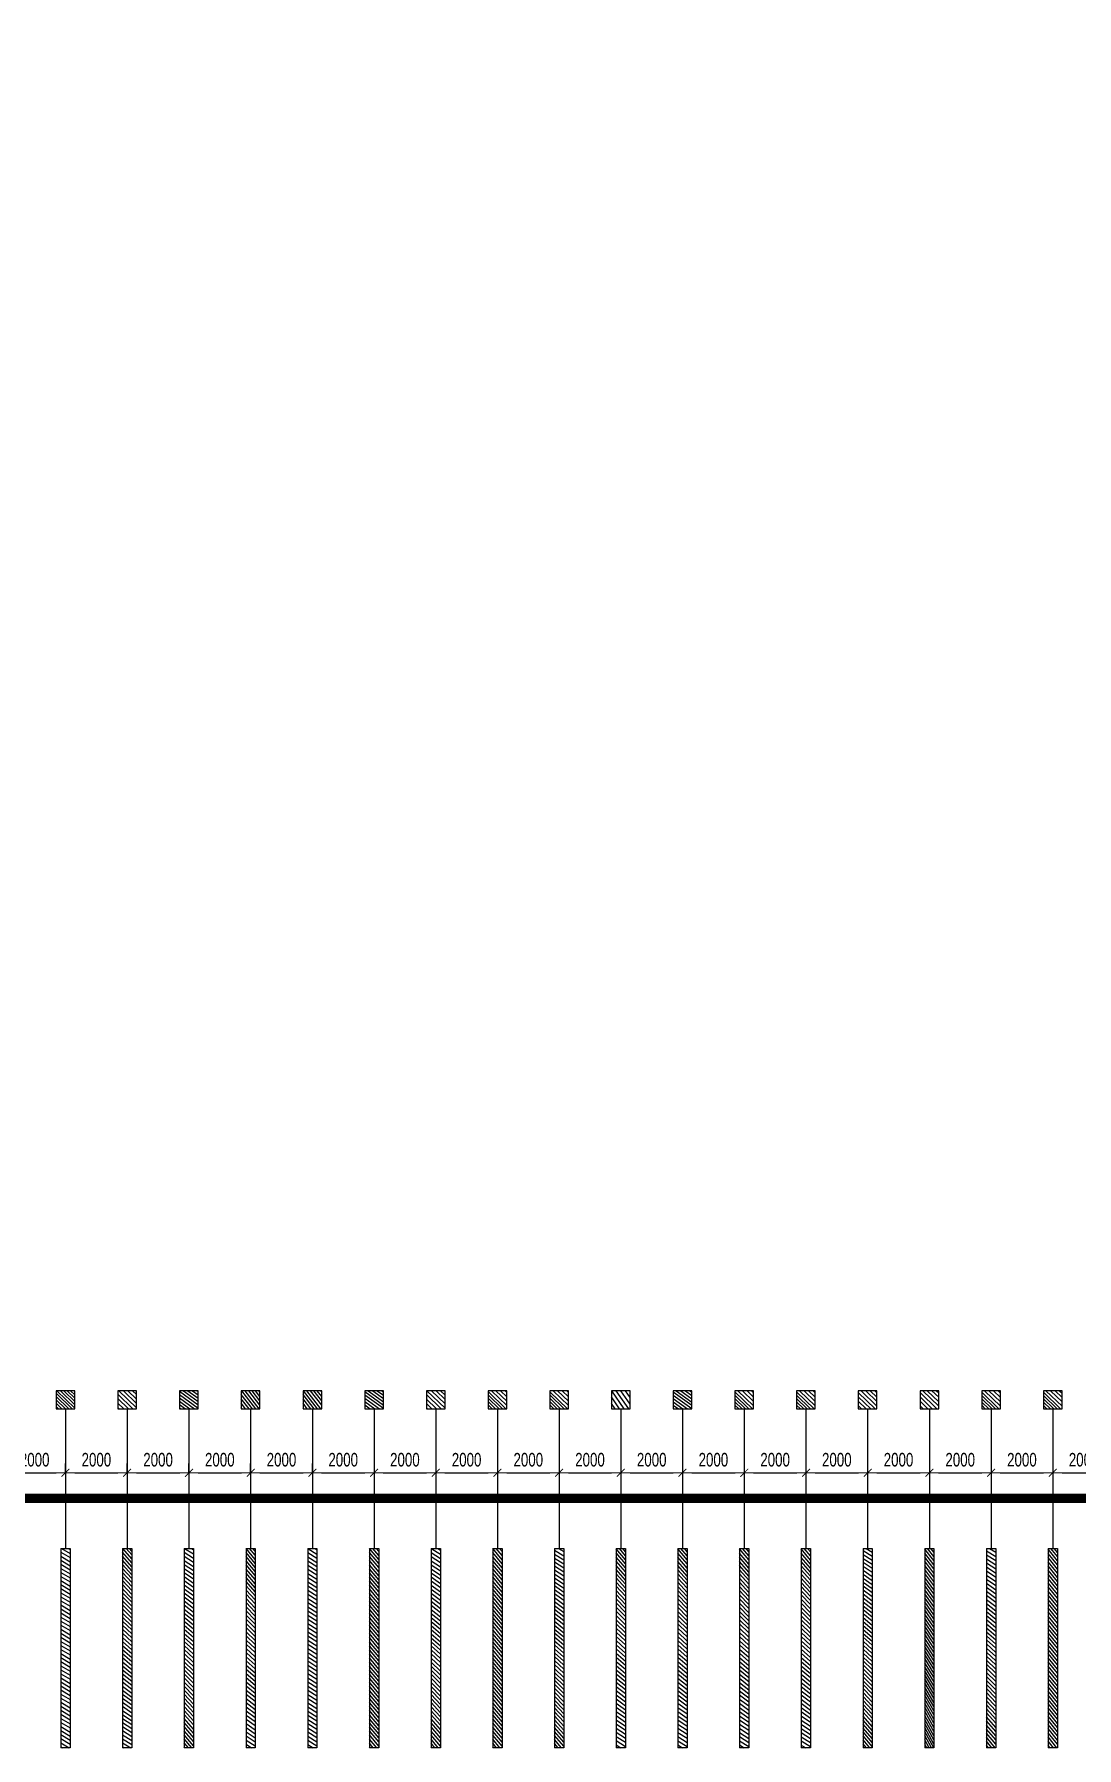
# Model space of a CAD drawing. Header units: millimetres. Extents: x -10588 to 227988, y -10588 to 100488.
# Drawn here: x 142887 to 176677, y -10588 to 44950 of the extents above; entities that cross this region are included whole.
import ezdxf

# ---------------------------------------------------------------- set-up
doc = ezdxf.new("R2010")
doc.units = ezdxf.units.MM
doc.linetypes.add('X-SITE$0$ACAD_ISO05W100', pattern=[33, 24, -3, 0, -3, 0, -3])
doc.layers.get('0').update_dxf_attribs({"lineweight": 20})
doc.layers.get('Defpoints').update_dxf_attribs({"color": 151, "lineweight": 9})
for name, color, linetype, lineweight in [('@@hatch - giaothong', 253, 'Continuous', 9), ('Landscape$0$A-HATCH', 252, 'Continuous', 18), ('NDC_S_DIM', 1, 'Continuous', 15)]:
    doc.layers.add(name, color=color, linetype=linetype, lineweight=lineweight)
doc.layers.add('A-SYM', color=7, linetype='Continuous')
doc.layers.add('X-SITE$0$A-SITE', color=2, linetype='X-SITE$0$ACAD_ISO05W100')
doc.styles.add('NDC_DIM', font='', dxfattribs={"width": 0.75})
doc.styles.get('NDC_DIM').set_extended_font_data('Dotum')
doc.dimstyles.new('NDC_dim_200', dxfattribs={"dimscale": 200, "dimtxt": 2.2, "dimasz": 1.5, "dimexe": 1.5, "dimexo": 2.5, "dimgap": 1, "dimtad": 1, "dimdec": 0, "dimzin": 0, "dimdsep": 46, "dimtxsty": 'NDC_DIM', "dimblk": 'DIMMARK', "dimcen": 0.09, "dimdle": 1.2, "dimclrd": 1, "dimclre": 1, "dimclrt": 3, "dimadec": 0, "dimazin": 0, "dimtfac": 1, "dimtdec": 0, "dimtix": 1, "dimtofl": 0, "dimtmove": 0, "dimatfit": 3, "dimfxl": 6, "dimfxlon": 1, "dimtolj": 1, "dimtzin": 0, "dimarcsym": 0})

# ---------------------------------------------------------------- blocks, each defined once
blk = doc.blocks.new('X-SITE')
at = {"layer": 'X-SITE$0$A-SITE', "const_width": 300}
blk.add_lwpolyline([(263891.6972274575, 94374.2868733796), (233890.9167651925, 124374.1597342881), (41048.81672237301, 124371.2061076554), (41031.4772981205, 26050.13213352286), (263893.9970330987, 26073.53728202902)], close=True, dxfattribs=at)
blk = doc.blocks.new('Neo_Samwoo')
at = {"layer": '@@hatch - giaothong', "lineweight": -3, "transparency": 33554559}
h = blk.add_hatch(dxfattribs=at)
h.set_pattern_fill('ANSI31', color=3, scale=750.0000000000002, angle=90.00000000000001)
h.set_pattern_definition([(135, (1742590341.413357, -434066229.3020579), (-66.29126073623884, -66.29126073623887), [])])
h.paths.add_polyline_path([(-302.44442273397, 0), (-302.44442273397, -584.009388985578), (302.44442273397, -584.009388985578), (302.44442273397, 0)])
h.paths.add_polyline_path([(150.0000001396984, 10987.54396887041), (-150.0000001396984, 10987.54396887041), (-150.0000001396984, 4527.282461116556), (150.0000001396984, 4527.282461116556)])
at = {"layer": 'Landscape$0$A-HATCH', "color": 1, "lineweight": -3}
for p, q in [((-150.0000001396984, 4527.282461116556), (-150.0000001396984, 10987.54396887041)), ((-150.0000001396984, 10987.54396887041), (150.0000001396984, 10987.54396887041)), ((150.0000001396984, 4527.282461116556), (150.0000001396984, 10987.54396887041)), ((150.0000001396984, 4527.282461116556), (-150.0000001396984, 4527.282461116556)), ((0, 0), (3.492459654808044e-07, 4527.282461116556)), ((302.44442273397, 0), (-302.44442273397, 0)), ((-302.44442273397, 0), (-302.44442273397, -584.009388985578)), ((302.44442273397, -584.009388985578), (302.44442273397, 0)), ((-302.44442273397, -584.009388985578), (302.44442273397, -584.009388985578))]:
    blk.add_line(p, q, dxfattribs=at)
blk = doc.blocks.new('DIMMARK')
at = {"layer": 'NDC_S_DIM', "color": 1}
blk.add_line((-1.5, 0), (1, 0), dxfattribs=at)
at = {"layer": 'NDC_S_DIM', "color": 2, "const_width": 0.1}
blk.add_lwpolyline([(-0.4242640687119285, -0.4242640687119285), (0.4242640687119285, 0.4242640687119285)], dxfattribs=at)
blk = doc.blocks.new('*D2588')
at = {"layer": 'Defpoints', "color": 0, "transparency": 16777216}
for p in [(141899.9999998134, -2061.176341099752), (143899.9999998134, -1674.894947533816), (143899.9999998134, -2061.176341254031)]:
    blk.add_point(p, dxfattribs=at)
at = {"layer": 'NDC_S_DIM', "color": 1, "lineweight": -2, "transparency": 16777216}
for p, q in [((141899.9999998134, -1674.894947533816), (141899.9999998134, -1374.894947533816)), ((143899.9999998134, -1674.894947533816), (143899.9999998134, -1374.894947533816)), ((142199.9999998134, -1674.894947533816), (143599.9999998134, -1674.894947533816))]:
    blk.add_line(p, q, dxfattribs=at)
at = {"layer": 'NDC_S_DIM', "color": 1, "lineweight": -2, "transparency": 16777216, "xscale": 300, "yscale": 300, "zscale": 300, "rotation": 180}
blk.add_blockref('DIMMARK', (141899.9999998134, -1674.894947533816), dxfattribs=at)
at = {"layer": 'NDC_S_DIM', "color": 1, "lineweight": -2, "transparency": 16777216, "xscale": 300, "yscale": 300, "zscale": 300}
blk.add_blockref('DIMMARK', (143899.9999998134, -1674.894947533816), dxfattribs=at)
at = {"layer": 'NDC_S_DIM', "color": 3, "transparency": 16777216, "insert": (142899.9999998134, -1254.894947533816), "char_height": 440.0000000000001, "attachment_point": 5, "style": 'NDC_DIM'}
blk.add_mtext('\\A1;2000', dxfattribs=at)
blk = doc.blocks.new('*D2589')
at = {"layer": 'Defpoints', "color": 0, "transparency": 16777216}
for p in [(143899.9999998134, -2061.176341254031), (145899.9999998132, -1674.894947533816), (145899.9999998132, -2061.17634140834)]:
    blk.add_point(p, dxfattribs=at)
at = {"layer": 'NDC_S_DIM', "color": 1, "lineweight": -2, "transparency": 16777216}
for p, q in [((143899.9999998134, -1674.894947533816), (143899.9999998134, -1374.894947533816)), ((145899.9999998132, -1674.894947533816), (145899.9999998132, -1374.894947533816)), ((144199.9999998134, -1674.894947533816), (145599.9999998132, -1674.894947533816))]:
    blk.add_line(p, q, dxfattribs=at)
at = {"layer": 'NDC_S_DIM', "color": 1, "lineweight": -2, "transparency": 16777216, "xscale": 300, "yscale": 300, "zscale": 300, "rotation": 180}
blk.add_blockref('DIMMARK', (143899.9999998134, -1674.894947533816), dxfattribs=at)
at = {"layer": 'NDC_S_DIM', "color": 1, "lineweight": -2, "transparency": 16777216, "xscale": 300, "yscale": 300, "zscale": 300}
blk.add_blockref('DIMMARK', (145899.9999998132, -1674.894947533816), dxfattribs=at)
at = {"layer": 'NDC_S_DIM', "color": 3, "transparency": 16777216, "insert": (144899.9999998133, -1254.894947533816), "char_height": 440.0000000000001, "attachment_point": 5, "style": 'NDC_DIM'}
blk.add_mtext('\\A1;2000', dxfattribs=at)
blk = doc.blocks.new('*D2590')
at = {"layer": 'Defpoints', "color": 0, "transparency": 16777216}
for p in [(145899.9999998132, -2061.17634140834), (147899.9999998134, -1674.894947533816), (147899.9999998134, -2061.17634156259)]:
    blk.add_point(p, dxfattribs=at)
at = {"layer": 'NDC_S_DIM', "color": 1, "lineweight": -2, "transparency": 16777216}
for p, q in [((145899.9999998132, -1674.894947533816), (145899.9999998132, -1374.894947533816)), ((147899.9999998134, -1674.894947533816), (147899.9999998134, -1374.894947533816)), ((146199.9999998132, -1674.894947533816), (147599.9999998134, -1674.894947533816))]:
    blk.add_line(p, q, dxfattribs=at)
at = {"layer": 'NDC_S_DIM', "color": 1, "lineweight": -2, "transparency": 16777216, "xscale": 300, "yscale": 300, "zscale": 300, "rotation": 180}
blk.add_blockref('DIMMARK', (145899.9999998132, -1674.894947533816), dxfattribs=at)
at = {"layer": 'NDC_S_DIM', "color": 1, "lineweight": -2, "transparency": 16777216, "xscale": 300, "yscale": 300, "zscale": 300}
blk.add_blockref('DIMMARK', (147899.9999998134, -1674.894947533816), dxfattribs=at)
at = {"layer": 'NDC_S_DIM', "color": 3, "transparency": 16777216, "insert": (146899.9999998133, -1254.894947533816), "char_height": 440.0000000000001, "attachment_point": 5, "style": 'NDC_DIM'}
blk.add_mtext('\\A1;2000', dxfattribs=at)
blk = doc.blocks.new('*D2591')
at = {"layer": 'Defpoints', "color": 0, "transparency": 16777216}
for p in [(147899.9999998134, -2061.17634156259), (149899.9999998133, -1674.894947533816), (149899.9999998133, -2061.176341716899)]:
    blk.add_point(p, dxfattribs=at)
at = {"layer": 'NDC_S_DIM', "color": 1, "lineweight": -2, "transparency": 16777216}
for p, q in [((147899.9999998134, -1674.894947533816), (147899.9999998134, -1374.894947533816)), ((149899.9999998133, -1674.894947533816), (149899.9999998133, -1374.894947533816)), ((148199.9999998134, -1674.894947533816), (149599.9999998133, -1674.894947533816))]:
    blk.add_line(p, q, dxfattribs=at)
at = {"layer": 'NDC_S_DIM', "color": 1, "lineweight": -2, "transparency": 16777216, "xscale": 300, "yscale": 300, "zscale": 300, "rotation": 180}
blk.add_blockref('DIMMARK', (147899.9999998134, -1674.894947533816), dxfattribs=at)
at = {"layer": 'NDC_S_DIM', "color": 1, "lineweight": -2, "transparency": 16777216, "xscale": 300, "yscale": 300, "zscale": 300}
blk.add_blockref('DIMMARK', (149899.9999998133, -1674.894947533816), dxfattribs=at)
at = {"layer": 'NDC_S_DIM', "color": 3, "transparency": 16777216, "insert": (148899.9999998133, -1254.894947533816), "char_height": 440.0000000000001, "attachment_point": 5, "style": 'NDC_DIM'}
blk.add_mtext('\\A1;2000', dxfattribs=at)
blk = doc.blocks.new('*D2592')
at = {"layer": 'Defpoints', "color": 0, "transparency": 16777216}
for p in [(149899.9999998133, -2061.176341716899), (151899.9999998133, -1674.894947533816), (151899.9999998133, -2061.176341871178)]:
    blk.add_point(p, dxfattribs=at)
at = {"layer": 'NDC_S_DIM', "color": 1, "lineweight": -2, "transparency": 16777216}
for p, q in [((149899.9999998133, -1674.894947533816), (149899.9999998133, -1374.894947533816)), ((151899.9999998133, -1674.894947533816), (151899.9999998133, -1374.894947533816)), ((150199.9999998133, -1674.894947533816), (151599.9999998133, -1674.894947533816))]:
    blk.add_line(p, q, dxfattribs=at)
at = {"layer": 'NDC_S_DIM', "color": 1, "lineweight": -2, "transparency": 16777216, "xscale": 300, "yscale": 300, "zscale": 300, "rotation": 180}
blk.add_blockref('DIMMARK', (149899.9999998133, -1674.894947533816), dxfattribs=at)
at = {"layer": 'NDC_S_DIM', "color": 1, "lineweight": -2, "transparency": 16777216, "xscale": 300, "yscale": 300, "zscale": 300}
blk.add_blockref('DIMMARK', (151899.9999998133, -1674.894947533816), dxfattribs=at)
at = {"layer": 'NDC_S_DIM', "color": 3, "transparency": 16777216, "insert": (150899.9999998133, -1254.894947533816), "char_height": 440.0000000000001, "attachment_point": 5, "style": 'NDC_DIM'}
blk.add_mtext('\\A1;2000', dxfattribs=at)
blk = doc.blocks.new('*U3047')
at = {"layer": 'A-SYM', "rotation": 180}
blk.add_blockref('Neo_Samwoo', (0, 5201.767289942414), dxfattribs=at)
blk = doc.blocks.new('*U3048')
at = {"layer": 'NDC_S_DIM', "color": 0, "linetype": 'ByBlock', "lineweight": -2, "transparency": 16777216}
for p in [(0, 0), (2000, 0), (4000, 0), (6000, 0), (8000, 0), (10000, 0), (12000, 0), (14000, 0), (16000, 0), (18000, 0), (20000, 0), (22000, 0), (24000, 0), (26000, 0), (28000, 0), (30000, 0), (32000, 0), (34000, 0), (36000, 0), (38000, 0), (40000, 0), (42000, 0), (44000, 0), (46000, 0), (48000, 0), (50000, 0), (52000, 0), (54000, 0), (56000, 0), (58000, 0), (60000, 0), (62000, 0), (64000, 0)]:
    blk.add_blockref('*U3047', p, dxfattribs=at)
blk = doc.blocks.new('*D3049')
at = {"layer": 'Defpoints', "color": 0, "transparency": 16777216}
for p in [(151899.99999989, -1066.256106066168), (153899.99999989, -1066.256106220453), (153899.99999989, -1674.894947533816)]:
    blk.add_point(p, dxfattribs=at)
at = {"layer": 'NDC_S_DIM', "color": 1, "lineweight": -2, "transparency": 16777216}
for p, q in [((151899.99999989, -1566.256106066168), (151899.99999989, -1974.894947533816)), ((153899.99999989, -1566.256106220453), (153899.99999989, -1974.894947533816)), ((152199.99999989, -1674.894947533816), (153599.99999989, -1674.894947533816))]:
    blk.add_line(p, q, dxfattribs=at)
at = {"layer": 'NDC_S_DIM', "color": 1, "lineweight": -2, "transparency": 16777216, "xscale": 300, "yscale": 300, "zscale": 300, "rotation": 180}
blk.add_blockref('DIMMARK', (151899.99999989, -1674.894947533816), dxfattribs=at)
at = {"layer": 'NDC_S_DIM', "color": 1, "lineweight": -2, "transparency": 16777216, "xscale": 300, "yscale": 300, "zscale": 300}
blk.add_blockref('DIMMARK', (153899.99999989, -1674.894947533816), dxfattribs=at)
at = {"layer": 'NDC_S_DIM', "color": 3, "transparency": 16777216, "insert": (152899.99999989, -1254.894947533816), "char_height": 440.0000000000001, "attachment_point": 5, "style": 'NDC_DIM'}
blk.add_mtext('\\A1;2000', dxfattribs=at)
blk = doc.blocks.new('*D3050')
at = {"layer": 'Defpoints', "color": 0, "transparency": 16777216}
for p in [(153899.99999989, -1066.256106220453), (155899.9999999074, -839.7864899959822), (155899.9999999074, -1674.894947533816)]:
    blk.add_point(p, dxfattribs=at)
at = {"layer": 'NDC_S_DIM', "color": 1, "lineweight": -2, "transparency": 16777216}
for p, q in [((153899.99999989, -1566.256106220453), (153899.99999989, -1974.894947533816)), ((155899.9999999074, -1339.786489995982), (155899.9999999074, -1974.894947533816)), ((154199.99999989, -1674.894947533816), (155599.9999999074, -1674.894947533816))]:
    blk.add_line(p, q, dxfattribs=at)
at = {"layer": 'NDC_S_DIM', "color": 1, "lineweight": -2, "transparency": 16777216, "xscale": 300, "yscale": 300, "zscale": 300, "rotation": 180}
blk.add_blockref('DIMMARK', (153899.99999989, -1674.894947533816), dxfattribs=at)
at = {"layer": 'NDC_S_DIM', "color": 1, "lineweight": -2, "transparency": 16777216, "xscale": 300, "yscale": 300, "zscale": 300}
blk.add_blockref('DIMMARK', (155899.9999999074, -1674.894947533816), dxfattribs=at)
at = {"layer": 'NDC_S_DIM', "color": 3, "transparency": 16777216, "insert": (154899.9999998987, -1254.894947533816), "char_height": 440.0000000000001, "attachment_point": 5, "style": 'NDC_DIM'}
blk.add_mtext('\\A1;2000', dxfattribs=at)
blk = doc.blocks.new('*D3051')
at = {"layer": 'Defpoints', "color": 0, "transparency": 16777216}
for p in [(155899.9999999074, -839.7864899959822), (157899.9999999073, -839.7864901502617), (157899.9999999073, -1674.894947533816)]:
    blk.add_point(p, dxfattribs=at)
at = {"layer": 'NDC_S_DIM', "color": 1, "lineweight": -2, "transparency": 16777216}
for p, q in [((155899.9999999074, -1339.786489995982), (155899.9999999074, -1974.894947533816)), ((157899.9999999073, -1339.786490150262), (157899.9999999073, -1974.894947533816)), ((156199.9999999074, -1674.894947533816), (157599.9999999073, -1674.894947533816))]:
    blk.add_line(p, q, dxfattribs=at)
at = {"layer": 'NDC_S_DIM', "color": 1, "lineweight": -2, "transparency": 16777216, "xscale": 300, "yscale": 300, "zscale": 300, "rotation": 180}
blk.add_blockref('DIMMARK', (155899.9999999074, -1674.894947533816), dxfattribs=at)
at = {"layer": 'NDC_S_DIM', "color": 1, "lineweight": -2, "transparency": 16777216, "xscale": 300, "yscale": 300, "zscale": 300}
blk.add_blockref('DIMMARK', (157899.9999999073, -1674.894947533816), dxfattribs=at)
at = {"layer": 'NDC_S_DIM', "color": 3, "transparency": 16777216, "insert": (156899.9999999074, -1254.894947533816), "char_height": 440.0000000000001, "attachment_point": 5, "style": 'NDC_DIM'}
blk.add_mtext('\\A1;2000', dxfattribs=at)
blk = doc.blocks.new('*D3052')
at = {"layer": 'Defpoints', "color": 0, "transparency": 16777216}
for p in [(157899.9999999073, -839.7864901502617), (159899.9999999073, -839.7864903045411), (159899.9999999073, -1674.894947533816)]:
    blk.add_point(p, dxfattribs=at)
at = {"layer": 'NDC_S_DIM', "color": 1, "lineweight": -2, "transparency": 16777216}
for p, q in [((157899.9999999073, -1339.786490150262), (157899.9999999073, -1974.894947533816)), ((159899.9999999073, -1339.786490304541), (159899.9999999073, -1974.894947533816)), ((158199.9999999073, -1674.894947533816), (159599.9999999073, -1674.894947533816))]:
    blk.add_line(p, q, dxfattribs=at)
at = {"layer": 'NDC_S_DIM', "color": 1, "lineweight": -2, "transparency": 16777216, "xscale": 300, "yscale": 300, "zscale": 300, "rotation": 180}
blk.add_blockref('DIMMARK', (157899.9999999073, -1674.894947533816), dxfattribs=at)
at = {"layer": 'NDC_S_DIM', "color": 1, "lineweight": -2, "transparency": 16777216, "xscale": 300, "yscale": 300, "zscale": 300}
blk.add_blockref('DIMMARK', (159899.9999999073, -1674.894947533816), dxfattribs=at)
at = {"layer": 'NDC_S_DIM', "color": 3, "transparency": 16777216, "insert": (158899.9999999073, -1254.894947533816), "char_height": 440.0000000000001, "attachment_point": 5, "style": 'NDC_DIM'}
blk.add_mtext('\\A1;2000', dxfattribs=at)
blk = doc.blocks.new('*D3053')
at = {"layer": 'Defpoints', "color": 0, "transparency": 16777216}
for p in [(159899.9999999073, -839.7864903045411), (161899.9999999074, -839.7864904588372), (161899.9999999074, -1674.894947533816)]:
    blk.add_point(p, dxfattribs=at)
at = {"layer": 'NDC_S_DIM', "color": 1, "lineweight": -2, "transparency": 16777216}
for p, q in [((159899.9999999073, -1339.786490304541), (159899.9999999073, -1974.894947533816)), ((161899.9999999074, -1339.786490458837), (161899.9999999074, -1974.894947533816)), ((160199.9999999073, -1674.894947533816), (161599.9999999074, -1674.894947533816))]:
    blk.add_line(p, q, dxfattribs=at)
at = {"layer": 'NDC_S_DIM', "color": 1, "lineweight": -2, "transparency": 16777216, "xscale": 300, "yscale": 300, "zscale": 300, "rotation": 180}
blk.add_blockref('DIMMARK', (159899.9999999073, -1674.894947533816), dxfattribs=at)
at = {"layer": 'NDC_S_DIM', "color": 1, "lineweight": -2, "transparency": 16777216, "xscale": 300, "yscale": 300, "zscale": 300}
blk.add_blockref('DIMMARK', (161899.9999999074, -1674.894947533816), dxfattribs=at)
at = {"layer": 'NDC_S_DIM', "color": 3, "transparency": 16777216, "insert": (160899.9999999074, -1254.894947533816), "char_height": 440.0000000000001, "attachment_point": 5, "style": 'NDC_DIM'}
blk.add_mtext('\\A1;2000', dxfattribs=at)
blk = doc.blocks.new('*D3054')
at = {"layer": 'Defpoints', "color": 0, "transparency": 16777216}
for p in [(161899.9999999074, -839.7864904588372), (163899.9999999073, -839.786490613129), (163899.9999999073, -1674.894947533816)]:
    blk.add_point(p, dxfattribs=at)
at = {"layer": 'NDC_S_DIM', "color": 1, "lineweight": -2, "transparency": 16777216}
for p, q in [((161899.9999999074, -1339.786490458837), (161899.9999999074, -1974.894947533816)), ((163899.9999999073, -1339.786490613129), (163899.9999999073, -1974.894947533816)), ((162199.9999999074, -1674.894947533816), (163599.9999999073, -1674.894947533816))]:
    blk.add_line(p, q, dxfattribs=at)
at = {"layer": 'NDC_S_DIM', "color": 1, "lineweight": -2, "transparency": 16777216, "xscale": 300, "yscale": 300, "zscale": 300, "rotation": 180}
blk.add_blockref('DIMMARK', (161899.9999999074, -1674.894947533816), dxfattribs=at)
at = {"layer": 'NDC_S_DIM', "color": 1, "lineweight": -2, "transparency": 16777216, "xscale": 300, "yscale": 300, "zscale": 300}
blk.add_blockref('DIMMARK', (163899.9999999073, -1674.894947533816), dxfattribs=at)
at = {"layer": 'NDC_S_DIM', "color": 3, "transparency": 16777216, "insert": (162899.9999999074, -1254.894947533816), "char_height": 440.0000000000001, "attachment_point": 5, "style": 'NDC_DIM'}
blk.add_mtext('\\A1;2000', dxfattribs=at)
blk = doc.blocks.new('*D3055')
at = {"layer": 'Defpoints', "color": 0, "transparency": 16777216}
for p in [(163899.9999999073, -839.786490613129), (165899.9999999074, -839.7864907674073), (165899.9999999074, -1674.894947533816)]:
    blk.add_point(p, dxfattribs=at)
at = {"layer": 'NDC_S_DIM', "color": 1, "lineweight": -2, "transparency": 16777216}
for p, q in [((163899.9999999073, -1339.786490613129), (163899.9999999073, -1974.894947533816)), ((165899.9999999074, -1339.786490767407), (165899.9999999074, -1974.894947533816)), ((164199.9999999073, -1674.894947533816), (165599.9999999074, -1674.894947533816))]:
    blk.add_line(p, q, dxfattribs=at)
at = {"layer": 'NDC_S_DIM', "color": 1, "lineweight": -2, "transparency": 16777216, "xscale": 300, "yscale": 300, "zscale": 300, "rotation": 180}
blk.add_blockref('DIMMARK', (163899.9999999073, -1674.894947533816), dxfattribs=at)
at = {"layer": 'NDC_S_DIM', "color": 1, "lineweight": -2, "transparency": 16777216, "xscale": 300, "yscale": 300, "zscale": 300}
blk.add_blockref('DIMMARK', (165899.9999999074, -1674.894947533816), dxfattribs=at)
at = {"layer": 'NDC_S_DIM', "color": 3, "transparency": 16777216, "insert": (164899.9999999074, -1254.894947533816), "char_height": 440.0000000000001, "attachment_point": 5, "style": 'NDC_DIM'}
blk.add_mtext('\\A1;2000', dxfattribs=at)
blk = doc.blocks.new('*D3056')
at = {"layer": 'Defpoints', "color": 0, "transparency": 16777216}
for p in [(165899.9999999074, -839.7864907674073), (167899.9999999074, -839.7864909216922), (167899.9999999074, -1674.894947533816)]:
    blk.add_point(p, dxfattribs=at)
at = {"layer": 'NDC_S_DIM', "color": 1, "lineweight": -2, "transparency": 16777216}
for p, q in [((165899.9999999074, -1339.786490767407), (165899.9999999074, -1974.894947533816)), ((167899.9999999074, -1339.786490921692), (167899.9999999074, -1974.894947533816)), ((166199.9999999074, -1674.894947533816), (167599.9999999074, -1674.894947533816))]:
    blk.add_line(p, q, dxfattribs=at)
at = {"layer": 'NDC_S_DIM', "color": 1, "lineweight": -2, "transparency": 16777216, "xscale": 300, "yscale": 300, "zscale": 300, "rotation": 180}
blk.add_blockref('DIMMARK', (165899.9999999074, -1674.894947533816), dxfattribs=at)
at = {"layer": 'NDC_S_DIM', "color": 1, "lineweight": -2, "transparency": 16777216, "xscale": 300, "yscale": 300, "zscale": 300}
blk.add_blockref('DIMMARK', (167899.9999999074, -1674.894947533816), dxfattribs=at)
at = {"layer": 'NDC_S_DIM', "color": 3, "transparency": 16777216, "insert": (166899.9999999074, -1254.894947533816), "char_height": 440.0000000000001, "attachment_point": 5, "style": 'NDC_DIM'}
blk.add_mtext('\\A1;2000', dxfattribs=at)
blk = doc.blocks.new('*D3057')
at = {"layer": 'Defpoints', "color": 0, "transparency": 16777216}
for p in [(167899.9999999074, -839.7864909216922), (169899.9999999073, -839.7864910759672), (169899.9999999073, -1674.894947533816)]:
    blk.add_point(p, dxfattribs=at)
at = {"layer": 'NDC_S_DIM', "color": 1, "lineweight": -2, "transparency": 16777216}
for p, q in [((167899.9999999074, -1339.786490921692), (167899.9999999074, -1974.894947533816)), ((169899.9999999073, -1339.786491075967), (169899.9999999073, -1974.894947533816)), ((168199.9999999074, -1674.894947533816), (169599.9999999073, -1674.894947533816))]:
    blk.add_line(p, q, dxfattribs=at)
at = {"layer": 'NDC_S_DIM', "color": 1, "lineweight": -2, "transparency": 16777216, "xscale": 300, "yscale": 300, "zscale": 300, "rotation": 180}
blk.add_blockref('DIMMARK', (167899.9999999074, -1674.894947533816), dxfattribs=at)
at = {"layer": 'NDC_S_DIM', "color": 1, "lineweight": -2, "transparency": 16777216, "xscale": 300, "yscale": 300, "zscale": 300}
blk.add_blockref('DIMMARK', (169899.9999999073, -1674.894947533816), dxfattribs=at)
at = {"layer": 'NDC_S_DIM', "color": 3, "transparency": 16777216, "insert": (168899.9999999074, -1254.894947533816), "char_height": 440.0000000000001, "attachment_point": 5, "style": 'NDC_DIM'}
blk.add_mtext('\\A1;2000', dxfattribs=at)
blk = doc.blocks.new('*D3058')
at = {"layer": 'Defpoints', "color": 0, "transparency": 16777216}
for p in [(169899.9999999073, -839.7864910759672), (171899.9999999073, -839.7864912302757), (171899.9999999073, -1674.894947533816)]:
    blk.add_point(p, dxfattribs=at)
at = {"layer": 'NDC_S_DIM', "color": 1, "lineweight": -2, "transparency": 16777216}
for p, q in [((169899.9999999073, -1339.786491075967), (169899.9999999073, -1974.894947533816)), ((171899.9999999073, -1339.786491230276), (171899.9999999073, -1974.894947533816)), ((170199.9999999073, -1674.894947533816), (171599.9999999073, -1674.894947533816))]:
    blk.add_line(p, q, dxfattribs=at)
at = {"layer": 'NDC_S_DIM', "color": 1, "lineweight": -2, "transparency": 16777216, "xscale": 300, "yscale": 300, "zscale": 300, "rotation": 180}
blk.add_blockref('DIMMARK', (169899.9999999073, -1674.894947533816), dxfattribs=at)
at = {"layer": 'NDC_S_DIM', "color": 1, "lineweight": -2, "transparency": 16777216, "xscale": 300, "yscale": 300, "zscale": 300}
blk.add_blockref('DIMMARK', (171899.9999999073, -1674.894947533816), dxfattribs=at)
at = {"layer": 'NDC_S_DIM', "color": 3, "transparency": 16777216, "insert": (170899.9999999073, -1254.894947533816), "char_height": 440.0000000000001, "attachment_point": 5, "style": 'NDC_DIM'}
blk.add_mtext('\\A1;2000', dxfattribs=at)
blk = doc.blocks.new('*D3059')
at = {"layer": 'Defpoints', "color": 0, "transparency": 16777216}
for p in [(171899.9999999073, -839.7864912302757), (173899.9999999073, -839.7864913845551), (173899.9999999073, -1674.894947533816)]:
    blk.add_point(p, dxfattribs=at)
at = {"layer": 'NDC_S_DIM', "color": 1, "lineweight": -2, "transparency": 16777216}
for p, q in [((171899.9999999073, -1339.786491230276), (171899.9999999073, -1974.894947533816)), ((173899.9999999073, -1339.786491384555), (173899.9999999073, -1974.894947533816)), ((172199.9999999073, -1674.894947533816), (173599.9999999073, -1674.894947533816))]:
    blk.add_line(p, q, dxfattribs=at)
at = {"layer": 'NDC_S_DIM', "color": 1, "lineweight": -2, "transparency": 16777216, "xscale": 300, "yscale": 300, "zscale": 300, "rotation": 180}
blk.add_blockref('DIMMARK', (171899.9999999073, -1674.894947533816), dxfattribs=at)
at = {"layer": 'NDC_S_DIM', "color": 1, "lineweight": -2, "transparency": 16777216, "xscale": 300, "yscale": 300, "zscale": 300}
blk.add_blockref('DIMMARK', (173899.9999999073, -1674.894947533816), dxfattribs=at)
at = {"layer": 'NDC_S_DIM', "color": 3, "transparency": 16777216, "insert": (172899.9999999073, -1254.894947533816), "char_height": 440.0000000000001, "attachment_point": 5, "style": 'NDC_DIM'}
blk.add_mtext('\\A1;2000', dxfattribs=at)
blk = doc.blocks.new('*D3060')
at = {"layer": 'Defpoints', "color": 0, "transparency": 16777216}
for p in [(173899.9999999073, -839.7864913845551), (175899.9999999074, -839.7864913845551), (175899.9999999074, -1674.894947533816)]:
    blk.add_point(p, dxfattribs=at)
at = {"layer": 'NDC_S_DIM', "color": 1, "lineweight": -2, "transparency": 16777216}
for p, q in [((173899.9999999073, -1339.786491384555), (173899.9999999073, -1974.894947533816)), ((175899.9999999074, -1339.786491384555), (175899.9999999074, -1974.894947533816)), ((174199.9999999073, -1674.894947533816), (175599.9999999074, -1674.894947533816))]:
    blk.add_line(p, q, dxfattribs=at)
at = {"layer": 'NDC_S_DIM', "color": 1, "lineweight": -2, "transparency": 16777216, "xscale": 300, "yscale": 300, "zscale": 300, "rotation": 180}
blk.add_blockref('DIMMARK', (173899.9999999073, -1674.894947533816), dxfattribs=at)
at = {"layer": 'NDC_S_DIM', "color": 1, "lineweight": -2, "transparency": 16777216, "xscale": 300, "yscale": 300, "zscale": 300}
blk.add_blockref('DIMMARK', (175899.9999999074, -1674.894947533816), dxfattribs=at)
at = {"layer": 'NDC_S_DIM', "color": 3, "transparency": 16777216, "insert": (174899.9999999074, -1254.894947533816), "char_height": 440.0000000000001, "attachment_point": 5, "style": 'NDC_DIM'}
blk.add_mtext('\\A1;2000', dxfattribs=at)
blk = doc.blocks.new('*D3061')
at = {"layer": 'Defpoints', "color": 0, "transparency": 16777216}
for p in [(175899.9999999074, -839.7864913845551), (177899.9999999073, -839.7864915388345), (177899.9999999073, -1674.894947533816)]:
    blk.add_point(p, dxfattribs=at)
at = {"layer": 'NDC_S_DIM', "color": 1, "lineweight": -2, "transparency": 16777216}
for p, q in [((175899.9999999074, -1339.786491384555), (175899.9999999074, -1974.894947533816)), ((177899.9999999073, -1339.786491538835), (177899.9999999073, -1974.894947533816)), ((176199.9999999074, -1674.894947533816), (177599.9999999073, -1674.894947533816))]:
    blk.add_line(p, q, dxfattribs=at)
at = {"layer": 'NDC_S_DIM', "color": 1, "lineweight": -2, "transparency": 16777216, "xscale": 300, "yscale": 300, "zscale": 300, "rotation": 180}
blk.add_blockref('DIMMARK', (175899.9999999074, -1674.894947533816), dxfattribs=at)
at = {"layer": 'NDC_S_DIM', "color": 1, "lineweight": -2, "transparency": 16777216, "xscale": 300, "yscale": 300, "zscale": 300}
blk.add_blockref('DIMMARK', (177899.9999999073, -1674.894947533816), dxfattribs=at)
at = {"layer": 'NDC_S_DIM', "color": 3, "transparency": 16777216, "insert": (176899.9999999074, -1254.894947533816), "char_height": 440.0000000000001, "attachment_point": 5, "style": 'NDC_DIM'}
blk.add_mtext('\\A1;2000', dxfattribs=at)

msp = doc.modelspace()

# ---------------------------------------------------------------- block references
msp.add_blockref('X-SITE', (-43848.81672237068, -28571.20610765414))
at = {"layer": 'A-SYM', "rotation": 180}
for p in [(143900.0000000031, 400.0000000012806), (145900.0000000031, 400.0000000012806), (147900.0000000031, 400.0000000012806), (149900.0000000031, 400.0000000012806)]:
    msp.add_blockref('Neo_Samwoo', p, dxfattribs=at)
at = {"layer": 'NDC_S_DIM'}
msp.add_blockref('*U3048', (151900.0000000031, -4801.767289941134), dxfattribs=at)

# ---------------------------------------------------------------- dimensions: what is measured, and where the dimension line sits
for base, p1, p2, picture, middle in [((143899.9999998134, -1674.894947533816), (141899.9999998134, -2061.176341099752), (143899.9999998134, -2061.176341254031), '*D2588', (142899.9999998134, -1254.894947533816)), ((145899.9999998132, -1674.894947533816), (143899.9999998134, -2061.176341254031), (145899.9999998132, -2061.17634140834), '*D2589', (144899.9999998133, -1254.894947533816)), ((147899.9999998134, -1674.894947533816), (145899.9999998132, -2061.17634140834), (147899.9999998134, -2061.17634156259), '*D2590', (146899.9999998133, -1254.894947533816)), ((149899.9999998133, -1674.894947533816), (147899.9999998134, -2061.17634156259), (149899.9999998133, -2061.176341716899), '*D2591', (148899.9999998133, -1254.894947533816)), ((151899.9999998133, -1674.894947533816), (149899.9999998133, -2061.176341716899), (151899.9999998133, -2061.176341871178), '*D2592', (150899.9999998133, -1254.894947533816)), ((155899.9999999074, -1674.894947533816), (153899.99999989, -1066.256106220453), (155899.9999999074, -839.7864899959822), '*D3050', (154899.9999998987, -1254.894947533816)), ((157899.9999999073, -1674.894947533816), (155899.9999999074, -839.7864899959822), (157899.9999999073, -839.7864901502617), '*D3051', (156899.9999999074, -1254.894947533816)), ((159899.9999999073, -1674.894947533816), (157899.9999999073, -839.7864901502617), (159899.9999999073, -839.7864903045411), '*D3052', (158899.9999999073, -1254.894947533816)), ((161899.9999999074, -1674.894947533816), (159899.9999999073, -839.7864903045411), (161899.9999999074, -839.7864904588372), '*D3053', (160899.9999999074, -1254.894947533816)), ((163899.9999999073, -1674.894947533816), (161899.9999999074, -839.7864904588372), (163899.9999999073, -839.786490613129), '*D3054', (162899.9999999074, -1254.894947533816)), ((165899.9999999074, -1674.894947533816), (163899.9999999073, -839.786490613129), (165899.9999999074, -839.7864907674073), '*D3055', (164899.9999999074, -1254.894947533816)), ((167899.9999999074, -1674.894947533816), (165899.9999999074, -839.7864907674073), (167899.9999999074, -839.7864909216922), '*D3056', (166899.9999999074, -1254.894947533816)), ((169899.9999999073, -1674.894947533816), (167899.9999999074, -839.7864909216922), (169899.9999999073, -839.7864910759672), '*D3057', (168899.9999999074, -1254.894947533816)), ((171899.9999999073, -1674.894947533816), (169899.9999999073, -839.7864910759672), (171899.9999999073, -839.7864912302757), '*D3058', (170899.9999999073, -1254.894947533816)), ((173899.9999999073, -1674.894947533816), (171899.9999999073, -839.7864912302757), (173899.9999999073, -839.7864913845551), '*D3059', (172899.9999999073, -1254.894947533816)), ((175899.9999999074, -1674.894947533816), (173899.9999999073, -839.7864913845551), (175899.9999999074, -839.7864913845551), '*D3060', (174899.9999999074, -1254.894947533816)), ((177899.9999999073, -1674.894947533816), (175899.9999999074, -839.7864913845551), (177899.9999999073, -839.7864915388345), '*D3061', (176899.9999999074, -1254.894947533816))]:
    dim = msp.add_linear_dim(base=base, p1=p1, p2=p2, dimstyle='NDC_dim_200', override={"dimtmove": 1}, dxfattribs=at)
    dim.commit()
    dim.dimension.update_dxf_attribs({"geometry": picture, "text_midpoint": middle})
dim = msp.add_linear_dim(base=(153899.99999989, -1674.894947533816), p1=(151899.99999989, -1066.256106066168), p2=(153899.99999989, -1066.256106220453), dimstyle='NDC_dim_200', dxfattribs=at)
dim.commit()
dim.dimension.update_dxf_attribs({"geometry": '*D3049', "text_midpoint": (152899.99999989, -1254.894947533816)})

doc.saveas('drawing.dxf')
